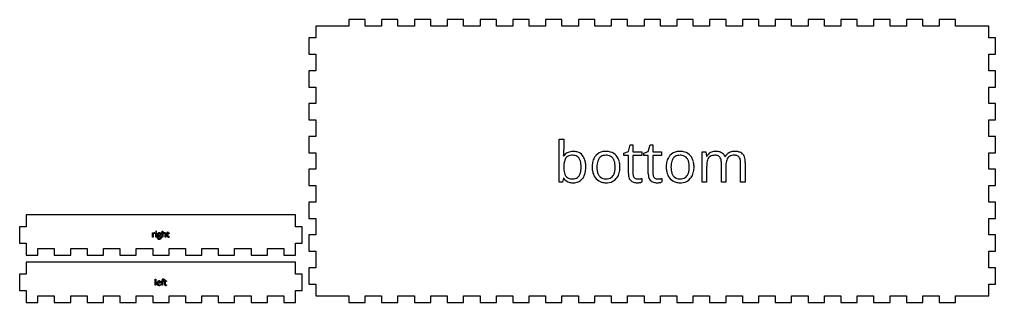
# Model space of a CAD drawing. Header units: millimetres. Extents: x 0 to 744, y 3 to 129.
# Drawn here: x 309 to 744, y 3 to 129 of the extents above; entities that cross this region are included whole.
import ezdxf

# ---------------------------------------------------------------- set-up
doc = ezdxf.new("R2010")
doc.units = ezdxf.units.MM

msp = doc.modelspace()

# ---------------------------------------------------------------- linework, layer by layer
at = {"layer": 'bottom_labelLayer'}
for p, q in [((549.55, 56.55), (549.55, 75.7)), ((549.55, 75.7), (551.59, 75.7)), ((551.59, 75.7), (551.59, 71.05)), ((578.42, 69.43), (580.36, 70.28)), ((580.36, 70.28), (581.22, 73.16)), ((581.22, 73.16), (582.4, 73.16)), ((582.4, 73.16), (582.4, 70.04)), ((582.4, 70.04), (586.31, 70.04)), ((586.31, 70.04), (586.31, 68.45)), ((587.32, 69.43), (589.25, 70.28)), ((589.25, 70.28), (590.11, 73.16)), ((590.11, 73.16), (591.3, 73.16)), ((591.3, 73.16), (591.3, 70.04)), ((591.3, 70.04), (595.21, 70.04)), ((595.21, 70.04), (595.21, 68.45)), ((613.22, 56.55), (613.22, 70.04)), ((613.22, 70.04), (614.88, 70.04)), ((614.88, 70.04), (615.22, 68.19)), ((551.49, 68.24), (551.59, 68.24)), ((578.42, 68.45), (578.42, 69.43)), ((580.36, 68.45), (578.42, 68.45)), ((580.36, 60.43), (580.36, 68.45)), ((586.31, 68.45), (582.4, 68.45)), ((582.4, 68.45), (582.4, 60.51)), ((587.32, 68.45), (587.32, 69.43)), ((589.25, 68.45), (587.32, 68.45)), ((589.25, 60.43), (589.25, 68.45)), ((595.21, 68.45), (591.3, 68.45)), ((591.3, 68.45), (591.3, 60.51)), ((615.22, 68.19), (615.31, 68.19)), ((621.81, 56.55), (621.81, 65.32)), ((623.44, 67.99), (623.53, 67.99)), ((630.41, 56.55), (630.41, 65.32)), ((632.45, 65.35), (632.45, 56.55)), ((615.26, 63.63), (615.26, 56.55)), ((623.85, 64.08), (623.85, 56.55)), ((551.01, 56.55), (549.55, 56.55)), ((551.44, 58.29), (551.01, 56.55)), ((551.59, 58.29), (551.44, 58.29)), ((586.41, 58.24), (586.41, 56.67)), ((595.31, 58.24), (595.31, 56.67)), ((615.26, 56.55), (613.22, 56.55)), ((623.85, 56.55), (621.81, 56.55)), ((632.45, 56.55), (630.41, 56.55))]:
    msp.add_line(p, q, dxfattribs=at)
for centre, radius, start, end in [((520.85, 70.61), 30.73, 355.7239, 358.1259), ((509, 71.01), 42.59, 358.1123, 0.0484), ((555.4, 65.58), 4.64, 95.1835, 145.1109), ((555.81, 63.28), 6.98, 89.8743, 96.8146), ((555.88, 64.02), 6.24, 74.2393, 90.5624), ((556.29, 65.53), 4.67, 38.5631, 74.067), ((569.9, 64.83), 5.4, 99.1759, 137.9833), ((570.43, 62.35), 7.93, 89.7326, 100.076), ((570.53, 63.42), 6.86, 73.5223, 90.5692), ((570.93, 64.88), 5.35, 41.1446, 73.2134), ((602.91, 64.83), 5.4, 99.1759, 137.9833), ((603.44, 62.35), 7.93, 89.7326, 100.076), ((603.55, 63.42), 6.86, 73.5223, 90.5692), ((603.95, 64.88), 5.35, 41.1446, 73.2134), ((618.77, 66.16), 4.01, 117.121, 149.5424), ((619.18, 65.43), 4.85, 93.8343, 117.5072), ((619.3, 64.43), 5.86, 89.9662, 94.2831), ((619.37, 63.6), 6.69, 77.5572, 90.5513), ((619.99, 66.26), 3.95, 52.7027, 78.0054), ((627.71, 65.15), 5.12, 118.2584, 120.0631), ((627.71, 65.1), 5.17, 95.8635, 117.9693), ((627.88, 63.84), 6.45, 89.9197, 96.2618), ((627.94, 63.18), 7.1, 79.9361, 90.3804), ((628.41, 65.74), 4.49, 62.9723, 80.1665), ((628.9, 66.76), 3.37, 44.229, 62.6229), ((526.11, 70.25), 25.46, 355.4714, 355.6529), ((562.59, 63.56), 11, 171.0668, 177.8457), ((558.04, 64.29), 6.39, 160.8926, 171.2334), ((555.32, 65.26), 3.5, 143.3382, 161.256), ((554.66, 65.69), 2.72, 120.1403, 142.4249), ((555.06, 64.95), 3.55, 100.4469, 119.6701), ((555.48, 62.81), 5.74, 89.5731, 100.7324), ((555.56, 63.82), 4.72, 78.6781, 90.3749), ((555.96, 65.52), 2.98, 35.5408, 79.8011), ((555.62, 65.29), 3.39, 32.7033, 35.5242), ((554.71, 64.76), 4.44, 15.7779, 32.0151), ((551.78, 63.9), 7.49, 6.1649, 16.0396), ((555.23, 64.7), 6.02, 16.4709, 38.4075), ((552.17, 63.74), 9.23, 5.1338, 16.7973), ((574.84, 63.38), 10.61, 169.2443, 180.3881), ((571.24, 64.09), 6.93, 150.7111, 169.4695), ((570.09, 64.68), 5.64, 138.1759, 150.2288), ((573.25, 63.85), 6.86, 162.0653, 173.1675), ((570.74, 64.68), 4.22, 142.9026, 162.375), ((569.95, 65.24), 3.25, 103.4685, 142.3119), ((570.36, 63.69), 4.86, 89.4806, 103.8805), ((570.43, 63.4), 5.15, 79.3454, 90.3175), ((570.82, 65.15), 3.36, 37.9578, 80.4006), ((570.13, 64.66), 4.21, 20.0257, 37.435), ((568.05, 63.89), 6.42, 7.744, 20.069), ((570.17, 64.22), 6.36, 13.5014, 41.0703), ((567.2, 63.44), 9.43, 1.1277, 13.88), ((607.86, 63.38), 10.61, 169.2443, 180.3881), ((604.25, 64.09), 6.93, 150.7111, 169.4695), ((603.1, 64.68), 5.64, 138.1759, 150.2288), ((606.26, 63.85), 6.86, 162.0653, 173.1675), ((603.76, 64.68), 4.22, 142.9026, 162.375), ((602.96, 65.24), 3.25, 103.4685, 142.3119), ((603.37, 63.69), 4.86, 89.4806, 103.8805), ((603.44, 63.4), 5.15, 79.3454, 90.3175), ((603.84, 65.15), 3.36, 37.9578, 80.4006), ((603.15, 64.66), 4.21, 20.0257, 37.435), ((601.07, 63.89), 6.42, 7.744, 20.069), ((603.18, 64.22), 6.36, 13.5014, 41.0703), ((600.21, 63.44), 9.43, 1.1277, 13.88), ((625.53, 63.81), 10.26, 171.3042, 178.3502), ((621.39, 64.46), 6.08, 161.0235, 171.4469), ((618.9, 65.34), 3.43, 143.077, 161.3914), ((618.28, 65.76), 2.68, 123.702, 142.3022), ((618.54, 65.3), 3.21, 101.1546, 123.0656), ((618.93, 63.47), 5.07, 89.5573, 101.4832), ((618.98, 63.76), 4.78, 85.5238, 90.0793), ((619.11, 65.15), 3.39, 72.3601, 85.9562), ((619.51, 66.33), 2.14, 41.0611, 72.8994), ((619.23, 66.15), 2.47, 20.7071, 40.0218), ((618, 65.68), 3.78, 7.9865, 20.795), ((615.79, 65.36), 6.03, 359.6948, 8.1472), ((620.21, 66.68), 3.49, 22.2098, 51.4971), ((627.23, 65.87), 4.26, 119.4042, 150.1829), ((632.83, 64.13), 8.98, 172.3776, 180.183), ((629.43, 64.6), 5.54, 160.8732, 172.5272), ((627.39, 65.33), 3.38, 140.9765, 161.1699), ((626.84, 65.72), 2.7, 122.3597, 140.2884), ((627.15, 65.19), 3.32, 101.0032, 121.784), ((627.54, 63.29), 5.26, 89.5621, 101.2962), ((627.59, 63.81), 4.74, 85.8144, 90.0685), ((627.71, 65.15), 3.39, 72.6396, 86.2568), ((628.1, 66.33), 2.15, 41.0408, 73.1793), ((627.83, 66.15), 2.47, 20.7071, 40.0218), ((626.61, 65.68), 3.78, 7.9865, 20.795), ((624.39, 65.36), 6.03, 359.6948, 8.1472), ((628.76, 66.69), 3.52, 19.5612, 43.3161), ((626.62, 65.89), 5.8, 7.5042, 19.9645), ((623.09, 65.4), 9.37, 359.7107, 7.6907), ((567.33, 63.32), 15.74, 177.6177, 180.0425), ((565.09, 63.25), 13.51, 179.7763, 185.7075), ((559.77, 62.7), 8.15, 185.5925, 194.2051), ((551.73, 62.8), 7.55, 343.4172, 353.6369), ((547.24, 63.38), 12.07, 359.7681, 6.3095), ((547.6, 63.29), 11.7, 353.4935, 0.2205), ((553.62, 62.52), 7.74, 335.8306, 350.8255), ((549.44, 63.23), 11.98, 350.6563, 0.338), ((548.31, 63.33), 13.11, 359.8779, 5.4094), ((574.46, 63.27), 10.22, 179.7745, 189.0933), ((571.83, 62.82), 7.56, 188.9102, 205.3171), ((577.15, 63.35), 10.79, 173.0086, 180.2464), ((576.7, 63.25), 10.34, 179.706, 187.9161), ((572.9, 62.71), 6.51, 187.7639, 200.0977), ((567.46, 62.82), 7.03, 342.3616, 353.7538), ((564.32, 63.36), 10.19, 359.7076, 7.8973), ((563.75, 63.27), 10.76, 353.5363, 0.2014), ((569.63, 62.53), 6.93, 330.2507, 349.4116), ((566.08, 63.23), 10.55, 349.1762, 0.3863), ((564.64, 63.31), 11.99, 359.9919, 1.5419), ((607.47, 63.27), 10.22, 179.7745, 189.0933), ((604.84, 62.82), 7.56, 188.9102, 205.3171), ((610.16, 63.35), 10.79, 173.0086, 180.2464), ((609.71, 63.25), 10.34, 179.706, 187.9161), ((605.92, 62.71), 6.51, 187.7639, 200.0977), ((600.47, 62.82), 7.03, 342.3616, 353.7538), ((597.33, 63.36), 10.19, 359.7076, 7.8973), ((596.77, 63.27), 10.76, 353.5363, 0.2014), ((602.64, 62.53), 6.93, 330.2507, 349.4116), ((599.09, 63.23), 10.55, 349.1762, 0.3863), ((597.65, 63.31), 11.99, 359.9919, 1.5419), ((629.49, 63.63), 14.22, 178.0976, 180.0253), ((635.06, 64.08), 11.21, 179.8934, 180.0006), ((555.27, 60.92), 4.52, 215.585, 245.8362), ((556.36, 61.82), 4.63, 193.943, 208.0218), ((554.98, 61.12), 3.08, 208.5537, 217.5605), ((554.87, 61.07), 2.96, 218.169, 253.8047), ((555.61, 61.71), 5.39, 245.9802, 255.5456), ((555.41, 62.76), 4.74, 253.1383, 266.8483), ((555.57, 64.58), 6.57, 266.3775, 270.0511), ((555.62, 62.09), 4.07, 269.3869, 285.8631), ((556.16, 61.16), 4.84, 274.064, 321.4081), ((555.92, 60.99), 2.94, 286.0163, 326.8497), ((554.46, 61.96), 4.69, 326.7105, 343.6662), ((555.46, 61.73), 5.74, 321.3161, 335.5436), ((571.05, 62.5), 6.71, 205.6561, 208.4461), ((570.04, 61.88), 5.53, 207.7947, 238.6758), ((570.81, 61.94), 4.29, 200.0846, 216.9132), ((570.11, 62.02), 5.69, 238.8116, 253.2428), ((570.05, 61.4), 3.35, 217.301, 261.7099), ((570.33, 62.86), 6.56, 253.5437, 270.4182), ((570.4, 63.09), 5.07, 260.5033, 270.2477), ((570.47, 62.76), 4.74, 269.4482, 284.7256), ((570.85, 61.37), 3.3, 284.5662, 322.6334), ((570.92, 61.8), 5.45, 278.8959, 317.9979), ((569.97, 62), 4.38, 323.0089, 342.6391), ((570.72, 61.96), 5.7, 318.144, 329.7566), ((586.78, 60.35), 6.42, 179.3551, 192.8478), ((583.55, 59.48), 3.09, 190.3818, 253.8772), ((586.51, 60.49), 4.11, 179.6417, 189.7506), ((585.06, 60.23), 2.64, 189.548, 205.7874), ((584.46, 59.95), 1.98, 206.1294, 221.4084), ((584.4, 59.9), 1.9, 221.5949, 262.3505), ((584.56, 60.72), 2.73, 261.3266, 270.1913), ((584.58, 64.7), 6.71, 269.8803, 278.3028), ((584.64, 64.18), 6.18, 278.4154, 279.0079), ((583.89, 68.98), 11.05, 278.959, 280.5105), ((585.07, 59.96), 3.55, 283.3069, 288.1198), ((584.61, 65.14), 7.13, 280.4847, 282.6269), ((585.24, 62.34), 4.27, 282.5878, 285.5794), ((585.55, 58.49), 2.01, 287.9887, 295.3048), ((585.55, 61.18), 3.07, 285.7243, 286.2566), ((595.67, 60.35), 6.42, 179.3551, 192.8478), ((592.45, 59.48), 3.09, 190.3818, 253.8772), ((595.41, 60.49), 4.11, 179.6417, 189.7506), ((593.96, 60.23), 2.64, 189.548, 205.7874), ((593.36, 59.95), 1.98, 206.1294, 221.4084), ((593.29, 59.9), 1.9, 221.5949, 262.3505), ((593.45, 60.72), 2.73, 261.3266, 270.1913), ((593.47, 64.7), 6.71, 269.8803, 278.3028), ((593.54, 64.18), 6.18, 278.4154, 279.0079), ((592.79, 68.98), 11.05, 278.959, 280.5105), ((593.96, 59.96), 3.55, 283.3069, 288.1198), ((593.5, 65.14), 7.13, 280.4847, 282.6269), ((594.13, 62.34), 4.27, 282.5878, 285.5794), ((594.45, 58.49), 2.01, 287.9887, 295.3048), ((594.45, 61.18), 3.07, 285.7243, 286.2566), ((604.07, 62.5), 6.71, 205.6561, 208.4461), ((603.05, 61.88), 5.53, 207.7947, 238.6758), ((603.83, 61.94), 4.29, 200.0846, 216.9132), ((603.12, 62.02), 5.69, 238.8116, 253.2428), ((603.06, 61.4), 3.35, 217.301, 261.7099), ((603.34, 62.86), 6.56, 253.5437, 270.4182), ((603.42, 63.09), 5.07, 260.5033, 270.2477), ((603.49, 62.76), 4.74, 269.4482, 284.7256), ((603.86, 61.37), 3.3, 284.5662, 322.6334), ((603.93, 61.8), 5.45, 278.8959, 317.9979), ((602.98, 62), 4.38, 323.0089, 342.6391), ((603.74, 61.96), 5.7, 318.144, 329.7566), ((555.79, 62.5), 6.2, 255.7755, 270.3185), ((555.83, 63.23), 6.93, 269.9226, 275.5481), ((570.41, 64.24), 7.93, 269.7503, 279.8033), ((584.19, 61.64), 5.33, 253.7848, 270.8853), ((584.27, 61.54), 5.24, 270.0033, 270.7607), ((584.24, 62.67), 6.37, 270.8932, 275.5484), ((584, 65.15), 8.85, 275.526, 279.2939), ((584.21, 63.95), 7.64, 279.1865, 280.1141), ((584.56, 62.09), 5.75, 280.007, 283.3735), ((593.08, 61.64), 5.33, 253.7848, 270.8853), ((593.17, 61.54), 5.24, 270.0033, 270.7607), ((593.14, 62.67), 6.37, 270.8932, 275.5484), ((592.9, 65.15), 8.85, 275.526, 279.2939), ((593.11, 63.95), 7.64, 279.1865, 280.1141), ((593.45, 62.09), 5.75, 280.007, 283.3735), ((603.43, 64.24), 7.93, 269.7503, 279.8033)]:
    msp.add_arc(centre, radius, start, end, dxfattribs=at)
at = {"layer": 'bottom_outsideCutPath'}
for p, q in [((463.07, 129), (455.76, 129)), ((455.76, 129), (455.76, 126)), ((463.07, 126), (463.07, 129)), ((477.69, 129), (470.38, 129)), ((470.38, 129), (470.38, 126)), ((477.69, 126), (477.69, 129)), ((492.31, 129), (485, 129)), ((485, 129), (485, 126)), ((492.31, 126), (492.31, 129)), ((506.94, 129), (499.62, 129)), ((499.62, 129), (499.62, 126)), ((506.94, 126), (506.94, 129)), ((521.55, 129), (514.25, 129)), ((514.25, 129), (514.25, 126)), ((521.55, 126), (521.55, 129)), ((536.17, 129), (528.87, 129)), ((528.87, 129), (528.87, 126)), ((536.17, 126), (536.17, 129)), ((550.79, 129), (543.49, 129)), ((543.49, 129), (543.49, 126)), ((550.79, 126), (550.79, 129)), ((565.41, 129), (558.11, 129)), ((558.11, 129), (558.11, 126)), ((565.41, 126), (565.41, 129)), ((580.03, 129), (572.73, 129)), ((572.73, 129), (572.73, 126)), ((580.03, 126), (580.03, 129)), ((594.65, 129), (587.35, 129)), ((587.35, 129), (587.35, 126)), ((594.65, 126), (594.65, 129)), ((609.27, 129), (601.97, 129)), ((601.97, 129), (601.97, 126)), ((609.27, 126), (609.27, 129)), ((623.89, 129), (616.59, 129)), ((616.59, 129), (616.59, 126)), ((623.89, 126), (623.89, 129)), ((638.51, 129), (631.21, 129)), ((631.21, 129), (631.21, 126)), ((638.51, 126), (638.51, 129)), ((653.13, 129), (645.83, 129)), ((645.83, 129), (645.83, 126)), ((653.13, 126), (653.13, 129)), ((667.75, 129), (660.45, 129)), ((660.45, 129), (660.45, 126)), ((667.75, 126), (667.75, 129)), ((682.38, 129), (675.07, 129)), ((675.07, 129), (675.07, 126)), ((682.38, 126), (682.38, 129)), ((697, 129), (689.68, 129)), ((689.68, 129), (689.68, 126)), ((697, 126), (697, 129)), ((711.62, 129), (704.3, 129)), ((704.3, 129), (704.3, 126)), ((711.62, 126), (711.62, 129)), ((726.24, 129), (718.92, 129)), ((718.92, 129), (718.92, 126)), ((726.24, 126), (726.24, 129)), ((441, 126), (441, 120.83)), ((448.45, 126), (441, 126)), ((455.76, 126), (448.45, 126)), ((470.38, 126), (463.07, 126)), ((485, 126), (477.69, 126)), ((499.62, 126), (492.31, 126)), ((514.25, 126), (506.94, 126)), ((528.87, 126), (521.55, 126)), ((543.49, 126), (536.17, 126)), ((558.11, 126), (550.79, 126)), ((572.73, 126), (565.41, 126)), ((587.35, 126), (580.03, 126)), ((601.97, 126), (594.65, 126)), ((616.59, 126), (609.27, 126)), ((631.21, 126), (623.89, 126)), ((645.83, 126), (638.51, 126)), ((660.45, 126), (653.13, 126)), ((675.07, 126), (667.75, 126)), ((689.68, 126), (682.38, 126)), ((704.3, 126), (697, 126)), ((718.92, 126), (711.62, 126)), ((741, 126), (726.24, 126)), ((741, 120.83), (741, 126)), ((441, 120.83), (438, 120.83)), ((438, 120.83), (438, 113.52)), ((744, 120.83), (741, 120.83)), ((744, 113.52), (744, 120.83)), ((438, 113.52), (441, 113.52)), ((441, 113.52), (441, 106.2)), ((741, 106.2), (741, 113.52)), ((741, 113.52), (744, 113.52)), ((441, 106.2), (438, 106.2)), ((438, 106.2), (438, 98.89)), ((744, 106.2), (741, 106.2)), ((744, 98.89), (744, 106.2)), ((438, 98.89), (441, 98.89)), ((441, 98.89), (441, 91.58)), ((741, 91.58), (741, 98.89)), ((741, 98.89), (744, 98.89)), ((441, 91.58), (438, 91.58)), ((438, 91.58), (438, 84.28)), ((744, 91.58), (741, 91.58)), ((744, 84.28), (744, 91.58)), ((438, 84.28), (441, 84.28)), ((441, 84.28), (441, 76.97)), ((741, 76.97), (741, 84.28)), ((741, 84.28), (744, 84.28)), ((441, 76.97), (438, 76.97)), ((438, 76.97), (438, 69.66)), ((744, 76.97), (741, 76.97)), ((744, 69.66), (744, 76.97)), ((438, 69.66), (441, 69.66)), ((441, 69.66), (441, 62.34)), ((741, 62.34), (741, 69.66)), ((741, 69.66), (744, 69.66)), ((441, 62.34), (438, 62.34)), ((438, 62.34), (438, 55.03)), ((744, 62.34), (741, 62.34)), ((744, 55.03), (744, 62.34)), ((438, 55.03), (441, 55.03)), ((441, 55.03), (441, 47.73)), ((741, 47.73), (741, 55.03)), ((741, 55.03), (744, 55.03)), ((441, 47.73), (438, 47.73)), ((438, 47.73), (438, 40.41)), ((744, 47.73), (741, 47.73)), ((744, 40.41), (744, 47.73)), ((438, 40.41), (441, 40.41)), ((441, 40.41), (441, 33.1)), ((741, 33.1), (741, 40.41)), ((741, 40.41), (744, 40.41)), ((441, 33.1), (438, 33.1)), ((438, 33.1), (438, 25.8)), ((744, 33.1), (741, 33.1)), ((744, 25.8), (744, 33.1)), ((438, 25.8), (441, 25.8)), ((441, 25.8), (441, 18.48)), ((741, 18.48), (741, 25.8)), ((741, 25.8), (744, 25.8)), ((441, 18.48), (438, 18.48)), ((438, 18.48), (438, 11.18)), ((744, 18.48), (741, 18.48)), ((744, 11.18), (744, 18.48)), ((438, 11.18), (441, 11.18)), ((441, 11.18), (441, 6)), ((741, 6), (741, 11.18)), ((741, 11.18), (744, 11.18)), ((441, 6), (455.76, 6)), ((455.76, 6), (455.76, 3)), ((463.07, 3), (463.07, 6)), ((463.07, 6), (470.38, 6)), ((470.38, 6), (470.38, 3)), ((477.69, 3), (477.69, 6)), ((477.69, 6), (485, 6)), ((485, 6), (485, 3)), ((492.31, 3), (492.31, 6)), ((492.31, 6), (499.62, 6)), ((499.62, 6), (499.62, 3)), ((506.94, 3), (506.94, 6)), ((506.94, 6), (514.25, 6)), ((514.25, 6), (514.25, 3)), ((521.55, 3), (521.55, 6)), ((521.55, 6), (528.87, 6)), ((528.87, 6), (528.87, 3)), ((536.17, 3), (536.17, 6)), ((536.17, 6), (543.49, 6)), ((543.49, 6), (543.49, 3)), ((550.79, 3), (550.79, 6)), ((550.79, 6), (558.11, 6)), ((558.11, 6), (558.11, 3)), ((565.41, 3), (565.41, 6)), ((565.41, 6), (572.73, 6)), ((572.73, 6), (572.73, 3)), ((580.03, 3), (580.03, 6)), ((580.03, 6), (587.35, 6)), ((587.35, 6), (587.35, 3)), ((594.65, 3), (594.65, 6)), ((594.65, 6), (601.97, 6)), ((601.97, 6), (601.97, 3)), ((609.27, 3), (609.27, 6)), ((609.27, 6), (616.59, 6)), ((616.59, 6), (616.59, 3)), ((623.89, 3), (623.89, 6)), ((623.89, 6), (631.21, 6)), ((631.21, 6), (631.21, 3)), ((638.51, 3), (638.51, 6)), ((638.51, 6), (645.83, 6)), ((645.83, 6), (645.83, 3)), ((653.13, 3), (653.13, 6)), ((653.13, 6), (660.45, 6)), ((660.45, 6), (660.45, 3)), ((667.75, 3), (667.75, 6)), ((667.75, 6), (675.07, 6)), ((675.07, 6), (675.07, 3)), ((682.38, 3), (682.38, 6)), ((682.38, 6), (689.68, 6)), ((689.68, 6), (689.68, 3)), ((697, 3), (697, 6)), ((697, 6), (704.3, 6)), ((704.3, 6), (704.3, 3)), ((711.62, 3), (711.62, 6)), ((711.62, 6), (718.92, 6)), ((718.92, 6), (718.92, 3)), ((726.24, 3), (726.24, 6)), ((726.24, 6), (733.54, 6)), ((733.54, 6), (741, 6)), ((455.76, 3), (463.07, 3)), ((470.38, 3), (477.69, 3)), ((485, 3), (492.31, 3)), ((499.62, 3), (506.94, 3)), ((514.25, 3), (521.55, 3)), ((528.87, 3), (536.17, 3)), ((543.49, 3), (550.79, 3)), ((558.11, 3), (565.41, 3)), ((572.73, 3), (580.03, 3)), ((587.35, 3), (594.65, 3)), ((601.97, 3), (609.27, 3)), ((616.59, 3), (623.89, 3)), ((631.21, 3), (638.51, 3)), ((645.83, 3), (653.13, 3)), ((660.45, 3), (667.75, 3)), ((675.07, 3), (682.38, 3)), ((689.68, 3), (697, 3)), ((704.3, 3), (711.62, 3)), ((718.92, 3), (726.24, 3))]:
    msp.add_line(p, q, dxfattribs=at)
at = {"layer": 'left_labelLayer'}
for p, q in [((369.48, 10.64), (369.48, 13.38)), ((369.48, 13.38), (369.77, 13.38)), ((369.77, 13.38), (369.77, 10.64)), ((373.48, 13.33), (373.4, 13.1)), ((369.77, 10.64), (369.48, 10.64)), ((370.59, 11.79), (371.6, 11.79)), ((371.91, 11.55), (370.59, 11.55)), ((371.83, 10.99), (371.83, 10.73)), ((371.91, 11.74), (371.91, 11.55)), ((372.15, 12.47), (372.5, 12.58)), ((372.15, 12.34), (372.15, 12.47)), ((372.5, 12.34), (372.15, 12.34)), ((372.5, 12.58), (372.5, 12.68)), ((372.5, 10.64), (372.5, 12.34)), ((372.79, 10.64), (372.5, 10.64)), ((372.79, 12.69), (372.79, 12.57)), ((372.79, 12.57), (373.28, 12.57)), ((373.28, 12.34), (372.79, 12.34)), ((372.79, 12.34), (372.79, 10.64)), ((373.28, 12.57), (373.28, 12.34)), ((373.38, 12.48), (373.65, 12.6)), ((373.38, 12.34), (373.38, 12.48)), ((373.65, 12.34), (373.38, 12.34)), ((373.65, 12.6), (373.78, 13.01)), ((373.65, 11.19), (373.65, 12.34)), ((373.78, 13.01), (373.95, 13.01)), ((373.95, 13.01), (373.95, 12.57)), ((373.95, 12.57), (374.5, 12.57)), ((374.5, 12.34), (373.95, 12.34)), ((373.95, 12.34), (373.95, 11.21)), ((374.5, 12.57), (374.5, 12.34)), ((374.52, 10.88), (374.52, 10.66))]:
    msp.add_line(p, q, dxfattribs=at)
for centre, radius, start, end in [((373.12, 12.83), 0.612, 141.7434, 168.2322), ((373.03, 12.88), 0.512, 98.2552, 139.6203), ((373.07, 12.9), 0.253, 102.7678, 144.338), ((373.11, 12.51), 0.887, 89.6697, 99.9314), ((373.11, 12.76), 0.394, 89.4859, 103.4197), ((373.11, 12.53), 0.628, 83.076, 89.7925), ((373.11, 12.46), 0.94, 81.564, 89.7018), ((373.07, 12.22), 0.938, 76.5182, 83.0218), ((373.05, 11.99), 1.41, 75.974, 81.6565), ((372.96, 11.75), 1.42, 71.9612, 76.5919), ((372.93, 11.52), 1.89, 73.2965, 76.0946), ((371.82, 11.6), 1.53, 168.9539, 180.3844), ((371.95, 11.59), 1.67, 179.9887, 181.7991), ((371.58, 11.57), 1.29, 181.3574, 194.492), ((371.32, 11.7), 1.02, 149.4071, 169.1854), ((371.16, 11.45), 0.859, 194.0877, 223.0538), ((371.18, 11.77), 0.864, 140.1057, 148.9066), ((371.09, 11.85), 0.748, 92.4762, 140.5387), ((371.11, 11.42), 0.803, 223.5466, 256.1957), ((371.69, 11.69), 1.1, 172.1549, 174.7612), ((371.76, 11.57), 1.17, 181.1447, 190.8007), ((371.44, 11.73), 0.848, 160.3353, 172.5315), ((371.35, 11.49), 0.75, 190.6005, 206.0276), ((371.19, 11.82), 0.576, 138.0995, 160.5866), ((371.16, 11.41), 0.548, 206.2951, 222.5558), ((371.09, 11.91), 0.444, 106.4657, 137.9177), ((371.15, 11.4), 0.53, 223.0645, 258.1401), ((371.2, 11.74), 1.13, 256.0088, 270.4848), ((371.12, 11.78), 0.575, 89.4422, 106.2089), ((371.21, 11.66), 0.803, 257.5312, 270.4319), ((371.13, 11.57), 1.03, 89.964, 93.9176), ((371.14, 11.71), 0.889, 74.2125, 90.5451), ((371.13, 11.76), 0.6, 79.6468, 90.291), ((371.21, 12.98), 2.38, 269.9668, 271.9931), ((371.21, 12.4), 1.54, 270.1984, 292.209), ((371.17, 11.95), 0.4, 40.0823, 80.6243), ((371.23, 12.41), 1.8, 271.912, 275.9726), ((371.19, 11.92), 0.676, 41.2065, 74.0233), ((371.29, 11.83), 1.22, 275.9055, 281.6605), ((371.13, 11.92), 0.451, 23.482, 39.7074), ((371.26, 11.94), 1.34, 281.9936, 287.885), ((370.96, 11.85), 0.634, 8.7342, 23.2772), ((370.61, 11.79), 0.994, 359.6744, 8.9225), ((371.13, 12.34), 1.75, 287.9023, 293.4861), ((371.09, 11.83), 0.816, 11.5994, 41.1496), ((371.14, 12.61), 1.77, 291.8255, 293.1612), ((370.73, 11.74), 1.19, 359.6148, 12.0337), ((373.68, 12.7), 1.18, 167.5776, 180.6586), ((373.79, 12.71), 1, 171.6527, 178.4384), ((374.17, 12.69), 1.38, 178.1976, 180.0232), ((373.39, 12.77), 0.596, 161.8437, 171.7847), ((373.15, 12.85), 0.338, 145.0689, 162.1802), ((374.57, 11.18), 0.917, 179.3551, 192.8478), ((374.11, 11.06), 0.441, 190.3818, 253.8772), ((374.53, 11.2), 0.588, 179.6418, 189.7505), ((374.33, 11.17), 0.377, 189.5479, 205.7874), ((374.24, 11.13), 0.283, 206.1293, 221.4086), ((374.2, 11.37), 0.762, 253.7848, 270.8852), ((374.23, 11.12), 0.271, 221.5949, 262.3504), ((374.25, 11.24), 0.39, 261.3265, 270.1911), ((374.21, 11.35), 0.747, 270.002, 270.7607), ((374.21, 11.51), 0.91, 270.8934, 275.5483), ((374.26, 11.8), 0.958, 269.8804, 278.3028), ((374.17, 11.87), 1.26, 275.5262, 279.2938), ((374.2, 11.7), 1.09, 279.186, 280.1147), ((374.27, 11.73), 0.881, 278.4147, 279.009), ((374.16, 12.42), 1.58, 278.9588, 280.5108), ((374.25, 11.43), 0.821, 280.0072, 283.3732), ((374.33, 11.13), 0.507, 283.3064, 288.1202), ((374.26, 11.87), 1.02, 280.4844, 282.6272), ((374.35, 11.47), 0.61, 282.5879, 285.5792), ((374.4, 10.92), 0.287, 287.9889, 295.305), ((374.4, 11.3), 0.434, 285.7224, 286.2604)]:
    msp.add_arc(centre, radius, start, end, dxfattribs=at)
at = {"layer": 'left_outsideCutPath'}
for p, q in [((312, 21), (312, 15.65)), ((432, 21), (312, 21)), ((432, 15.65), (432, 21)), ((312, 15.65), (309, 15.65)), ((309, 15.65), (309, 8.35)), ((435, 15.65), (432, 15.65)), ((435, 8.35), (435, 15.65)), ((309, 8.35), (312, 8.35)), ((312, 8.35), (312, 3)), ((317.18, 3), (317.18, 6)), ((317.18, 6), (324.49, 6)), ((324.49, 6), (324.49, 3)), ((331.8, 3), (331.8, 6)), ((331.8, 6), (339.11, 6)), ((339.11, 6), (339.11, 3)), ((346.42, 3), (346.42, 6)), ((346.42, 6), (353.73, 6)), ((353.73, 6), (353.73, 3)), ((361.04, 3), (361.04, 6)), ((361.04, 6), (368.35, 6)), ((368.35, 6), (368.35, 3)), ((375.65, 3), (375.65, 6)), ((375.65, 6), (382.96, 6)), ((382.96, 6), (382.96, 3)), ((390.27, 3), (390.27, 6)), ((390.27, 6), (397.58, 6)), ((397.58, 6), (397.58, 3)), ((404.89, 3), (404.89, 6)), ((404.89, 6), (412.2, 6)), ((412.2, 6), (412.2, 3)), ((419.51, 3), (419.51, 6)), ((419.51, 6), (426.82, 6)), ((426.82, 6), (426.82, 3)), ((432, 3), (432, 8.35)), ((432, 8.35), (435, 8.35)), ((312, 3), (317.18, 3)), ((324.49, 3), (331.8, 3)), ((339.11, 3), (346.42, 3)), ((353.73, 3), (361.04, 3)), ((368.35, 3), (375.65, 3)), ((382.96, 3), (390.27, 3)), ((397.58, 3), (404.89, 3)), ((412.2, 3), (419.51, 3)), ((426.82, 3), (432, 3))]:
    msp.add_line(p, q, dxfattribs=at)
at = {"layer": 'right_labelLayer'}
for p, q in [((372.63, 32.06), (372.63, 34.8)), ((372.63, 34.8), (372.92, 34.8)), ((372.92, 34.8), (372.92, 33.97)), ((368.28, 32.06), (368.28, 33.99)), ((368.28, 33.99), (368.52, 33.99)), ((368.57, 32.06), (368.28, 32.06)), ((368.52, 33.99), (368.55, 33.63)), ((368.55, 33.63), (368.56, 33.63)), ((368.57, 33.1), (368.57, 32.06)), ((369.39, 34.01), (369.34, 33.73)), ((369.75, 32.06), (369.75, 33.99)), ((369.75, 33.99), (370.04, 33.99)), ((370.04, 32.06), (369.75, 32.06)), ((370.04, 33.99), (370.04, 32.06)), ((371.47, 32.11), (371.12, 32.11)), ((371.22, 32.37), (371.56, 32.37)), ((371.57, 33.99), (372.23, 33.99)), ((372.23, 33.81), (371.88, 33.76)), ((372.23, 33.99), (372.23, 33.81)), ((372.92, 32.06), (372.63, 32.06)), ((372.91, 33.72), (372.92, 33.72)), ((372.92, 33.07), (372.92, 32.06)), ((373.95, 32.06), (373.95, 33.31)), ((374.24, 32.06), (373.95, 32.06)), ((374.24, 33.32), (374.24, 32.06)), ((374.58, 33.91), (374.86, 34.03)), ((374.58, 33.76), (374.58, 33.91)), ((374.86, 33.76), (374.58, 33.76)), ((374.86, 34.03), (374.98, 34.44)), ((374.86, 32.62), (374.86, 33.76)), ((374.98, 34.44), (375.15, 34.44)), ((375.15, 34.44), (375.15, 33.99)), ((375.15, 33.99), (375.71, 33.99)), ((375.71, 33.76), (375.15, 33.76)), ((375.15, 33.76), (375.15, 32.63)), ((375.71, 33.99), (375.71, 33.76)), ((375.72, 32.31), (375.72, 32.08))]:
    msp.add_line(p, q, dxfattribs=at)
for centre, radius, start, end in [((369.42, 33.15), 0.985, 139.4139, 150.6033), ((369.24, 33.13), 0.666, 138.9576, 174.5422), ((369.45, 33.1), 0.886, 173.6906, 180.0884), ((369.25, 33.3), 0.753, 124.2321, 139.4161), ((369.25, 33.12), 0.692, 135.6212, 138.8377), ((369.13, 33.26), 0.506, 89.6335, 137.0881), ((369.15, 33.44), 0.582, 89.6796, 124.4406), ((369.13, 33.08), 0.684, 87.344, 89.966), ((369.16, 32.69), 1.34, 84.9923, 90.1282), ((369.12, 32.87), 0.896, 81.5885, 87.1916), ((369.07, 32.48), 1.29, 77.4454, 81.6359), ((369.19, 33.05), 0.978, 78.4892, 85.0266), ((370.04, 34.52), 0.323, 170.8453, 180.3543), ((370.07, 34.51), 0.345, 179.8806, 185.3682), ((369.96, 34.5), 0.238, 184.9926, 198.204), ((369.92, 34.54), 0.201, 155.9679, 171.0516), ((369.88, 34.47), 0.151, 197.7933, 224.8943), ((369.86, 34.56), 0.136, 133.7878, 155.9172), ((369.89, 34.54), 0.169, 92.6445, 133.4712), ((369.89, 34.48), 0.164, 225.1301, 249.9003), ((369.89, 34.5), 0.185, 250.4999, 270.5979), ((369.89, 34.48), 0.223, 89.97, 93.7643), ((369.9, 34.53), 0.172, 46.3708, 90.888), ((369.9, 34.49), 0.17, 269.1789, 314.2806), ((369.91, 34.55), 0.147, 17.7251, 46.4475), ((369.92, 34.47), 0.142, 313.6156, 332.2678), ((369.87, 34.49), 0.19, 332.6324, 350.0703), ((369.83, 34.53), 0.232, 4.9425, 18.1903), ((369.73, 34.51), 0.334, 359.8844, 5.3187), ((369.76, 34.51), 0.302, 349.8347, 0.3893), ((370.86, 31.75), 0.446, 138.3916, 181.0053), ((371.03, 31.74), 0.616, 179.9781, 183.0224), ((370.89, 31.72), 0.473, 182.208, 207.7461), ((370.88, 31.73), 0.465, 208.9037, 236.4231), ((370.91, 31.7), 0.51, 113.8121, 138.3497), ((371.41, 33.37), 0.843, 166.8196, 180.4839), ((371.3, 33.37), 0.736, 179.9762, 183.6204), ((371.17, 33.35), 0.603, 183.0161, 212.3123), ((371.13, 33.45), 0.555, 132.3288, 167.3341), ((371, 31.9), 0.678, 235.9669, 251.2229), ((371.2, 33.37), 0.634, 212.4714, 215.8875), ((371, 32.49), 0.334, 161.7225, 180.4842), ((371.01, 32.48), 0.335, 179.983, 182.9377), ((370.94, 32.48), 0.271, 182.1768, 215.3415), ((371.1, 33.29), 0.512, 215.1641, 247.4747), ((370.97, 32.5), 0.296, 144.4963, 161.3351), ((371, 31.51), 0.722, 102.2871, 114.1172), ((371.16, 31.74), 0.467, 168.258, 180.3822), ((370.99, 31.74), 0.293, 179.2207, 200.9356), ((371.01, 31.78), 0.307, 130.7946, 169.0413), ((371.01, 32.53), 0.36, 215.4649, 217.1744), ((370.95, 31.73), 0.258, 202.0287, 236.1458), ((371.06, 32.42), 0.418, 132.7259, 144.148), ((370.97, 32.49), 0.303, 216.5862, 245.4969), ((371.17, 33.39), 0.62, 106.2189, 131.5377), ((371.22, 32.26), 0.647, 125.2212, 132.8654), ((371.12, 32.24), 1.04, 251.2102, 262.7064), ((371.03, 31.75), 0.342, 117.2305, 130.5022), ((371.01, 31.8), 0.342, 235.0632, 238.5038), ((371.07, 31.91), 0.467, 239.1066, 254.4862), ((371.62, 33.38), 0.768, 175.3394, 180.0862), ((371.42, 33.37), 0.57, 179.5618, 191.653), ((371.38, 32.04), 0.917, 121.2352, 125.3792), ((371.4, 33.4), 0.545, 162.5912, 175.7344), ((371.23, 33.33), 0.367, 191.3555, 213.366), ((371.07, 31.67), 0.438, 99.8102, 116.823), ((371.22, 33.46), 0.35, 135.5838, 163.0017), ((371.18, 33.3), 0.312, 213.9571, 227.7975), ((371.15, 32.53), 0.22, 147.5369, 180.2593), ((371.08, 32.52), 0.151, 179.2921, 198.3582), ((371.05, 32.52), 0.122, 199.2291, 239.5692), ((371.15, 32.19), 0.76, 254.2323, 263.4937), ((371.22, 32.48), 0.306, 128.0882, 147.1399), ((371.2, 33.47), 0.336, 122.5211, 134.9968), ((371.22, 33.35), 0.377, 228.2622, 254.734), ((371.2, 32.83), 1.63, 262.5635, 270.2699), ((371.26, 33.08), 0.94, 93.633, 106.5409), ((371.08, 32.55), 0.162, 238.224, 239.8442), ((371.1, 32.59), 0.205, 240.7304, 254.5024), ((371.11, 31.44), 0.671, 89.6436, 100.0208), ((371.23, 33.41), 0.399, 101.062, 121.9739), ((371.36, 32.31), 0.519, 117.3934, 128.4095), ((371.15, 32.78), 0.405, 254.1638, 262.2121), ((371.2, 32.62), 1.2, 263.4108, 270.1457), ((371.2, 33.09), 0.717, 262.0554, 267.2086), ((371.27, 33.53), 0.566, 254.4017, 267.4348), ((371.26, 33.55), 0.792, 259.4963, 263.3902), ((371.28, 33.2), 0.612, 89.5859, 101.3334), ((371.22, 33.48), 1.11, 267.0917, 270.0865), ((371.28, 33.7), 0.938, 263.4836, 270.1273), ((371.29, 32.74), 1.29, 89.938, 94.0269), ((371.21, 32.45), 1.03, 269.8997, 270.0335), ((371.21, 33.51), 2.31, 269.7545, 276.617), ((371.21, 33.38), 1.96, 269.7957, 275.3991), ((371.29, 33.72), 0.751, 267.0156, 270.032), ((371.29, 33.18), 0.635, 76.1095, 90.7028), ((371.28, 34.03), 1.27, 269.969, 272.9311), ((371.3, 32.91), 1.12, 82.5853, 90.1849), ((371.3, 33.6), 0.636, 269.2258, 284.3773), ((371.3, 33.72), 0.963, 272.5335, 285.258), ((371.29, 32.63), 1.2, 275.2957, 283.3516), ((371.33, 33.17), 0.852, 74.0088, 82.5694), ((371.37, 33.47), 0.331, 13.9536, 77.6674), ((371.38, 33.3), 0.322, 282.7797, 346.4829), ((371.47, 30.25), 1.86, 86.5053, 90.1398), ((371.32, 32.65), 1.44, 276.494, 286.4954), ((371.39, 33.42), 0.647, 284.9316, 310.6222), ((371.57, 31.18), 1.19, 81.5744, 90.306), ((371.41, 32.14), 0.697, 283.137, 295.8573), ((371.52, 31.01), 1.1, 81.4171, 86.5755), ((371.6, 31.51), 0.59, 73.4101, 81.5906), ((371.09, 33.39), 0.627, 359.1806, 15.0431), ((371.12, 33.37), 0.591, 345.4361, 0.7466), ((371.49, 31.95), 0.485, 296.405, 301.8006), ((371.48, 32.11), 0.875, 286.2543, 302.528), ((371.63, 31.6), 0.762, 68.3671, 81.7399), ((371.53, 31.9), 0.426, 301.2231, 318.6238), ((371.69, 31.81), 0.277, 58.9971, 73.8586), ((371.46, 33.34), 0.541, 310.6098, 342.0924), ((371.73, 31.89), 0.184, 31.5097, 58.0777), ((371.61, 31.82), 0.319, 319.0766, 1.1407), ((371.5, 33.47), 0.474, 29.4586, 38.3577), ((371.68, 31.87), 0.239, 10.6608, 30.9364), ((371.72, 31.82), 0.527, 52.188, 68.25), ((371.31, 33.36), 0.697, 23.1845, 29.5421), ((371.53, 31.83), 0.395, 359.5462, 10.9904), ((371.13, 33.28), 0.9, 21.2508, 23.3489), ((371.57, 31.95), 0.693, 303.1868, 304.1725), ((371.44, 33.4), 0.561, 6.8504, 20.9873), ((371.67, 31.82), 0.537, 302.9904, 339.5495), ((371.33, 33.37), 0.669, 342.5649, 0.5958), ((371.28, 33.38), 0.721, 359.8712, 7.043), ((371.78, 31.9), 0.427, 8.6201, 51.8983), ((371.58, 31.85), 0.632, 340.5269, 0.7201), ((371.57, 31.86), 0.641, 359.7432, 9.7325), ((371.19, 33.93), 1.73, 354.983, 357.8944), ((371.78, 33.88), 1.14, 351.9712, 354.962), ((370.3, 33.97), 2.62, 357.8673, 0.0684), ((373.42, 33.42), 0.583, 119.8316, 147.9726), ((374.32, 33.09), 1.4, 171.3203, 178.3407), ((374.8, 33.07), 1.88, 178.1077, 180.0231), ((373.77, 33.18), 0.844, 160.1566, 171.5314), ((373.44, 33.31), 0.486, 140.6208, 160.5049), ((373.37, 33.35), 0.409, 118.4552, 139.6706), ((373.49, 33.31), 0.712, 116.6656, 120.4183), ((373.5, 33.27), 0.749, 96.6652, 116.3783), ((373.43, 33.22), 0.549, 100.1068, 118.0848), ((373.5, 32.9), 0.883, 89.5919, 100.3596), ((373.53, 33.08), 0.947, 89.8926, 96.9959), ((373.51, 33.01), 0.774, 84.0197, 90.1511), ((373.54, 32.84), 1.18, 80.6863, 90.3538), ((373.54, 33.25), 0.523, 71.0826, 84.3693), ((373.6, 33.44), 0.329, 43.3791, 71.5386), ((373.61, 33.27), 0.744, 65.6023, 80.8844), ((373.58, 33.43), 0.347, 22.7026, 42.3419), ((373.43, 33.36), 0.515, 8.4931, 22.658), ((373.7, 33.47), 0.526, 46.74, 65.4131), ((373.12, 33.32), 0.825, 359.6714, 8.6877), ((373.71, 33.49), 0.508, 19.2205, 45.766), ((373.41, 33.38), 0.82, 6.4733, 19.6468), ((372.98, 33.33), 1.26, 359.7946, 6.7744), ((375.78, 32.61), 0.917, 179.3551, 192.8478), ((375.32, 32.48), 0.441, 190.3818, 253.8772), ((375.74, 32.63), 0.588, 179.6418, 189.7505), ((375.53, 32.59), 0.377, 189.5479, 205.7874), ((375.45, 32.55), 0.283, 206.1293, 221.4086), ((375.41, 32.79), 0.762, 253.7848, 270.8852), ((375.44, 32.54), 0.271, 221.5949, 262.3504), ((375.46, 32.66), 0.39, 261.3265, 270.1911), ((375.42, 32.78), 0.747, 270.002, 270.7607), ((375.41, 32.94), 0.91, 270.8934, 275.5483), ((375.46, 33.23), 0.958, 269.8804, 278.3028), ((375.38, 33.29), 1.26, 275.5262, 279.2938), ((375.41, 33.12), 1.09, 279.186, 280.1147), ((375.47, 33.15), 0.881, 278.4147, 279.009), ((375.46, 32.86), 0.821, 280.0072, 283.3732), ((375.36, 33.84), 1.58, 278.9588, 280.5108), ((375.47, 33.29), 1.02, 280.4844, 282.6272), ((375.53, 32.55), 0.507, 283.3064, 288.1202), ((375.56, 32.89), 0.61, 282.5879, 285.5792), ((375.6, 32.34), 0.287, 287.9889, 295.305), ((375.6, 32.72), 0.434, 285.7224, 286.2604)]:
    msp.add_arc(centre, radius, start, end, dxfattribs=at)
at = {"layer": 'right_outsideCutPath'}
for p, q in [((312, 42), (312, 36.66)), ((432, 42), (312, 42)), ((432, 36.66), (432, 42)), ((312, 36.66), (309, 36.66)), ((309, 36.66), (309, 29.34)), ((435, 36.66), (432, 36.66)), ((435, 29.34), (435, 36.66)), ((309, 29.34), (312, 29.34)), ((312, 29.34), (312, 24)), ((317.18, 24), (317.18, 27)), ((317.18, 27), (324.49, 27)), ((324.49, 27), (324.49, 24)), ((331.8, 24), (331.8, 27)), ((331.8, 27), (339.11, 27)), ((339.11, 27), (339.11, 24)), ((346.42, 24), (346.42, 27)), ((346.42, 27), (353.73, 27)), ((353.73, 27), (353.73, 24)), ((361.04, 24), (361.04, 27)), ((361.04, 27), (368.35, 27)), ((368.35, 27), (368.35, 24)), ((375.65, 24), (375.65, 27)), ((375.65, 27), (382.96, 27)), ((382.96, 27), (382.96, 24)), ((390.27, 24), (390.27, 27)), ((390.27, 27), (397.58, 27)), ((397.58, 27), (397.58, 24)), ((404.89, 24), (404.89, 27)), ((404.89, 27), (412.2, 27)), ((412.2, 27), (412.2, 24)), ((419.51, 24), (419.51, 27)), ((419.51, 27), (426.82, 27)), ((426.82, 27), (426.82, 24)), ((432, 24), (432, 29.34)), ((432, 29.34), (435, 29.34)), ((312, 24), (317.18, 24)), ((324.49, 24), (331.8, 24)), ((339.11, 24), (346.42, 24)), ((353.73, 24), (361.04, 24)), ((368.35, 24), (375.65, 24)), ((382.96, 24), (390.27, 24)), ((397.58, 24), (404.89, 24)), ((412.2, 24), (419.51, 24)), ((426.82, 24), (432, 24))]:
    msp.add_line(p, q, dxfattribs=at)

doc.saveas('drawing.dxf')
